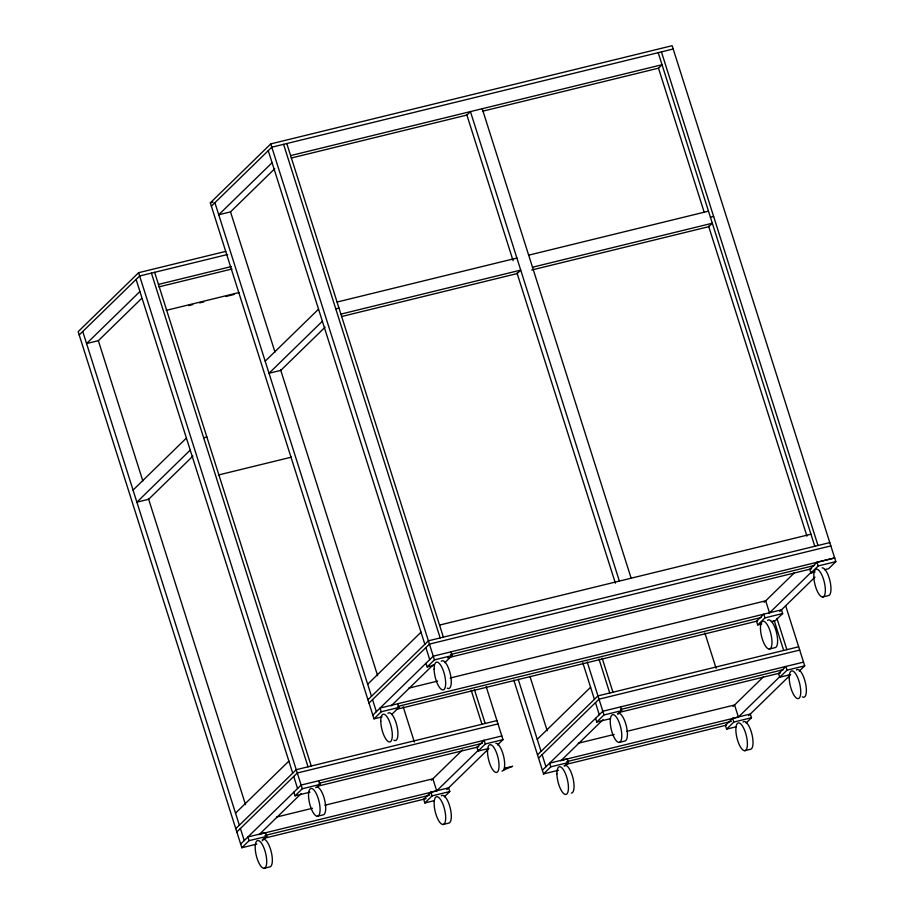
<?xml version="1.0" encoding="UTF-8"?>
<svg xmlns="http://www.w3.org/2000/svg" width="914" height="914" viewBox="0 0 914 914"><rect width="100%" height="100%" fill="white"/><g stroke="black" fill="none" stroke-linecap="round" stroke-linejoin="round"><path stroke-width="1.37" d="M225.792 251.373L138.597 272.703L78.158 331.668L241.833 847.746L256.777 844.09M372.821 715.125L210.323 202.862L270.761 143.909L672.144 45.7L835.842 561.642L828.598 568.714L824.519 569.708M79.198 334.958L139.636 275.994L227.597 254.48M211.363 206.164L271.801 147.2L673.195 48.99M139.922 291.52L86.567 343.561L98.346 340.682L141.624 298.455M272.086 162.726L218.732 214.767L230.511 211.888L274.794 168.679M133.056 490.087L186.399 438.057M265.186 361.201L318.54 309.161M190.226 450.122L136.883 502.163L148.651 499.273L192.945 456.075M322.368 321.237L269.013 373.266L280.792 370.387L325.076 327.189M235.526 813.14L288.881 761.099M367.668 684.243L421.011 632.202M235.812 828.655L296.25 769.702L496.942 720.598M367.942 699.77L428.392 640.817L829.775 542.608M236.852 831.946L297.301 772.993L497.993 723.888M368.993 703.06L429.431 644.107L830.826 545.898M240.656 844.045L301.129 785.057L501.82 735.953M241.833 847.746L249.088 840.663L266.751 836.344L265.574 832.643L247.911 836.961L249.088 840.663M293.874 792.13L295.051 795.831L302.294 788.759L319.957 784.441L318.78 780.739M834.653 557.963L433.259 656.172L372.798 715.148L373.963 718.85L381.218 711.778L398.881 707.459L397.704 703.757M426.004 663.244L427.181 666.946L434.436 659.874L452.099 655.555L450.922 651.853M259.016 834.733L301.3 793.489M391.158 705.848L433.43 664.604M262.215 840.766L266.751 836.344M317.238 787.091L319.957 784.441M391.626 714.531L398.881 707.459M444.844 662.627L452.099 655.555M431.339 780.305L462.541 749.868M444.341 796.871L449.779 791.558L448.603 787.857L430.94 792.175L423.696 799.259L424.861 802.96L434.379 800.63M436.172 791.387L478.445 750.154M424.861 802.96L432.116 795.888L449.779 791.558M485.334 743.973L484.157 740.271L476.902 747.355L478.079 751.057L485.334 743.973L502.997 739.654L486.157 686.597M446.797 789.627L488.202 749.229M497.559 744.967L502.997 739.654M537.238 739.312L590.593 687.271M537.523 754.838L597.962 695.885L798.653 646.781M538.563 758.129L599.013 699.176L799.704 650.071M542.368 770.216L602.84 711.241L803.532 662.136M513.794 680.039L543.544 773.918L550.799 766.846L568.462 762.527L567.286 758.826L549.622 763.144L550.799 766.846M595.585 718.313L596.762 722.014L604.005 714.942L621.669 710.624L620.492 706.922M560.728 760.905L603.011 719.672M564.829 766.058L568.462 762.527M618.047 714.154L621.669 710.624M764.161 602.315L794.357 572.85M834.676 557.94L817.013 562.259L809.758 569.331L810.935 573.032L815.002 572.038M768.994 613.397L811.278 572.153M764.972 617.864L763.796 614.162L756.541 621.234L757.717 624.936L764.972 617.864L782.635 613.545L781.459 609.844L380.041 708.076L381.218 711.778M810.935 573.032L818.19 565.96L835.842 561.642M779.768 611.5L814.991 577.134M782.635 613.545L775.38 620.617L771.302 621.623M733.051 706.476L763.247 677.023M746.053 723.043L751.491 717.741L750.314 714.04L732.651 718.358L725.408 725.43L726.573 729.132L736.09 726.813M737.884 717.57L780.156 676.326M726.573 729.132L733.828 722.06L751.491 717.741M787.045 670.156L785.869 666.455L778.614 673.527L779.791 677.228L787.045 670.156L804.708 665.838L785.72 605.971M748.646 715.662L789.913 675.412M799.27 671.139L804.708 665.838M290.618 155.597L662.033 64.723L658.491 68.184L482.478 111.245M291.223 158.042L467.237 114.981M210.323 202.862L213.088 202.188M158.453 284.403L231.425 266.545M159.036 286.847L232.007 268.99M166.165 310.383L239.125 292.526M188.604 305.596L192.728 304.591M199.618 302.9L203.742 301.894M225.769 296.502L234.03 294.479M337.072 302.043L516.89 258.045M528.669 255.166L708.487 211.157M335.769 308.863L338.98 308.075M710.406 217.201L713.617 216.412M340.899 314.108L520.717 270.11L517.175 273.572L341.505 316.552M532.496 267.231L712.314 223.233L708.773 226.683L531.72 270.007M203.639 437.749L206.85 436.961M218.389 475.006L291.349 457.16M439.543 625.085L810.969 534.21M450.476 654.55L814.488 565.48M447.632 657.84L811.632 568.771M427.181 666.946L433.967 665.289M408.615 688.185L437.68 681.079M450.134 678.028L765.692 600.818L769.519 612.883M822.657 597.002A14.27 4.821 76.3 0 0 822.28 575.934A14.27 4.821 76.3 0 0 813.803 576.357A14.27 4.821 76.3 0 0 822.657 597.002L828.278 595.631A14.27 4.821 76.3 0 0 830.095 581.487A14.27 4.821 76.3 0 0 822.12 567.822M397.83 706.419L761.145 617.521M396.345 709.367L757.592 620.983M373.963 718.85L382.121 716.862M757.717 624.936L761.796 623.942M769.314 649.043A14.27 4.821 76.3 0 0 768.925 627.975A14.27 4.821 76.3 0 0 760.448 628.398A14.27 4.821 76.3 0 0 769.314 649.043L774.923 647.672A14.27 4.821 76.3 0 0 776.294 631.711A14.27 4.821 76.3 0 0 767.611 620.4M319.043 783.264L482.352 743.311M620.755 709.447L783.378 669.654M318.266 786.051L478.799 746.772M618.584 712.566L780.51 672.944M295.051 795.831L309.995 792.175M478.079 751.057L488.944 748.395M596.762 722.014L610.346 718.69M779.791 677.228L790.656 674.566M276.485 817.07L312.462 808.273M324.916 805.223L432.87 778.808L436.698 790.873L259.553 834.219M578.196 743.253L614.174 734.445M626.627 731.394L734.582 704.991L738.409 717.056L561.265 760.391M317.387 816.259A14.27 4.821 76.3 0 0 317.009 795.191A14.27 4.821 76.3 0 0 308.532 795.614A14.27 4.821 76.3 0 0 317.387 816.259L323.008 814.888A14.27 4.821 76.3 0 0 324.379 798.927A14.27 4.821 76.3 0 0 315.684 787.617M619.098 742.442A14.27 4.821 76.3 0 0 618.721 721.375A14.27 4.821 76.3 0 0 610.244 721.786A14.27 4.821 76.3 0 0 619.098 742.442L624.719 741.06A14.27 4.821 76.3 0 0 626.09 725.099A14.27 4.821 76.3 0 0 617.396 713.788M264.991 835.476L429.694 795.18M566.703 761.659L731.406 721.352M264.215 838.264L426.153 798.642M565.926 764.435L726.481 725.156M543.544 773.918L558.488 770.262M264.043 868.3A14.27 4.821 76.3 0 0 263.655 847.232A14.27 4.821 76.3 0 0 255.189 847.655A14.27 4.821 76.3 0 0 264.043 868.3L269.664 866.929A14.27 4.821 76.3 0 0 271.024 850.968A14.27 4.821 76.3 0 0 262.341 839.646M443.004 824.508A14.27 4.821 76.3 0 0 442.627 803.44A14.27 4.821 76.3 0 0 434.15 803.863A14.27 4.821 76.3 0 0 443.004 824.508L448.625 823.137A14.27 4.821 76.3 0 0 449.996 807.176A14.27 4.821 76.3 0 0 441.302 795.866M744.716 750.691A14.27 4.821 76.3 0 0 744.339 729.623A14.27 4.821 76.3 0 0 735.861 730.046A14.27 4.821 76.3 0 0 744.716 750.691L750.337 749.309A14.27 4.821 76.3 0 0 751.708 733.359A14.27 4.821 76.3 0 0 743.013 722.037M661.416 51.87L818.007 545.487M658.206 52.658L814.797 546.275M817.013 562.259L818.19 565.96M658.548 68.356L704.271 212.494M708.579 226.089L806.936 536.13M776.957 618.378L786.885 649.66M774.181 620.526L783.675 650.437M732.651 718.358L733.828 722.06M704.877 632.922L716.096 668.283M482.215 108.72L631.14 578.208M619.372 581.087L470.436 111.599L466.894 115.061L513.085 260.673M516.97 272.92L615.385 583.178M602.166 658.217L612.951 692.218M598.956 658.994L609.741 692.995M587.176 661.885L604.005 714.942M582.766 662.616L594.42 699.336M595.46 702.626L599.287 714.702M529.971 676.417L547.235 730.823M518.204 679.296L541.065 751.377M542.116 754.667L545.944 766.732M474.389 689.476L485.174 723.477M471.178 690.264L481.964 724.265M286.79 143.532L443.37 637.149M283.58 144.321L440.16 637.938M270.761 143.909L434.436 659.874M268.259 150.661L424.839 644.279M425.89 647.569L429.717 659.634M430.94 792.175L432.116 795.888M403.165 706.751L414.385 742.099M230.568 212.059L274.988 352.118M280.598 369.793L377.653 675.754M214.904 202.702L371.495 696.308M372.535 699.598L376.362 711.675M154.626 272.326L311.24 766.035M151.416 273.115L308.029 766.823M138.597 272.703L302.294 788.759M136.095 279.456L292.709 773.164M293.748 776.454L297.576 788.519M98.404 340.853L142.835 480.947M148.445 498.621L245.523 804.64M82.74 331.496L239.354 825.205M240.405 828.495L244.232 840.56M564.052 765.829A14.27 4.821 76.3 0 1 572.735 777.14A14.27 4.821 76.3 0 1 571.376 793.101M796.368 669.996A14.27 4.821 76.3 0 1 805.497 683.124A14.27 4.821 76.3 0 1 802.321 696.868M441.279 661.268A14.27 4.821 76.3 0 1 450.408 674.395A14.27 4.821 76.3 0 1 447.22 688.139M387.924 713.308A14.27 4.821 76.3 0 1 397.053 726.436A14.27 4.821 76.3 0 1 393.877 740.18M495.822 743.288A14.27 4.821 76.3 0 1 503.785 756.952A14.27 4.821 76.3 0 1 501.98 771.096M505.819 767.943L503.774 769.942L512.617 766.286L505.819 767.943M556.9 773.827A14.27 4.821 76.3 0 0 565.755 794.483A14.27 4.821 76.3 0 0 565.366 773.415A14.27 4.821 76.3 0 0 556.9 773.827M789.216 678.005A14.27 4.821 76.3 0 0 798.071 698.65A14.27 4.821 76.3 0 0 797.682 677.582A14.27 4.821 76.3 0 0 789.216 678.005M434.116 669.276A14.27 4.821 76.3 0 0 442.97 689.921A14.27 4.821 76.3 0 0 442.593 668.854A14.27 4.821 76.3 0 0 434.116 669.276M380.772 721.317A14.27 4.821 76.3 0 0 389.627 741.962A14.27 4.821 76.3 0 0 389.238 720.895A14.27 4.821 76.3 0 0 380.772 721.317M487.505 751.822A14.27 4.821 76.3 0 0 496.359 772.467A14.27 4.821 76.3 0 0 495.971 751.399A14.27 4.821 76.3 0 0 487.505 751.822"/></g></svg>
